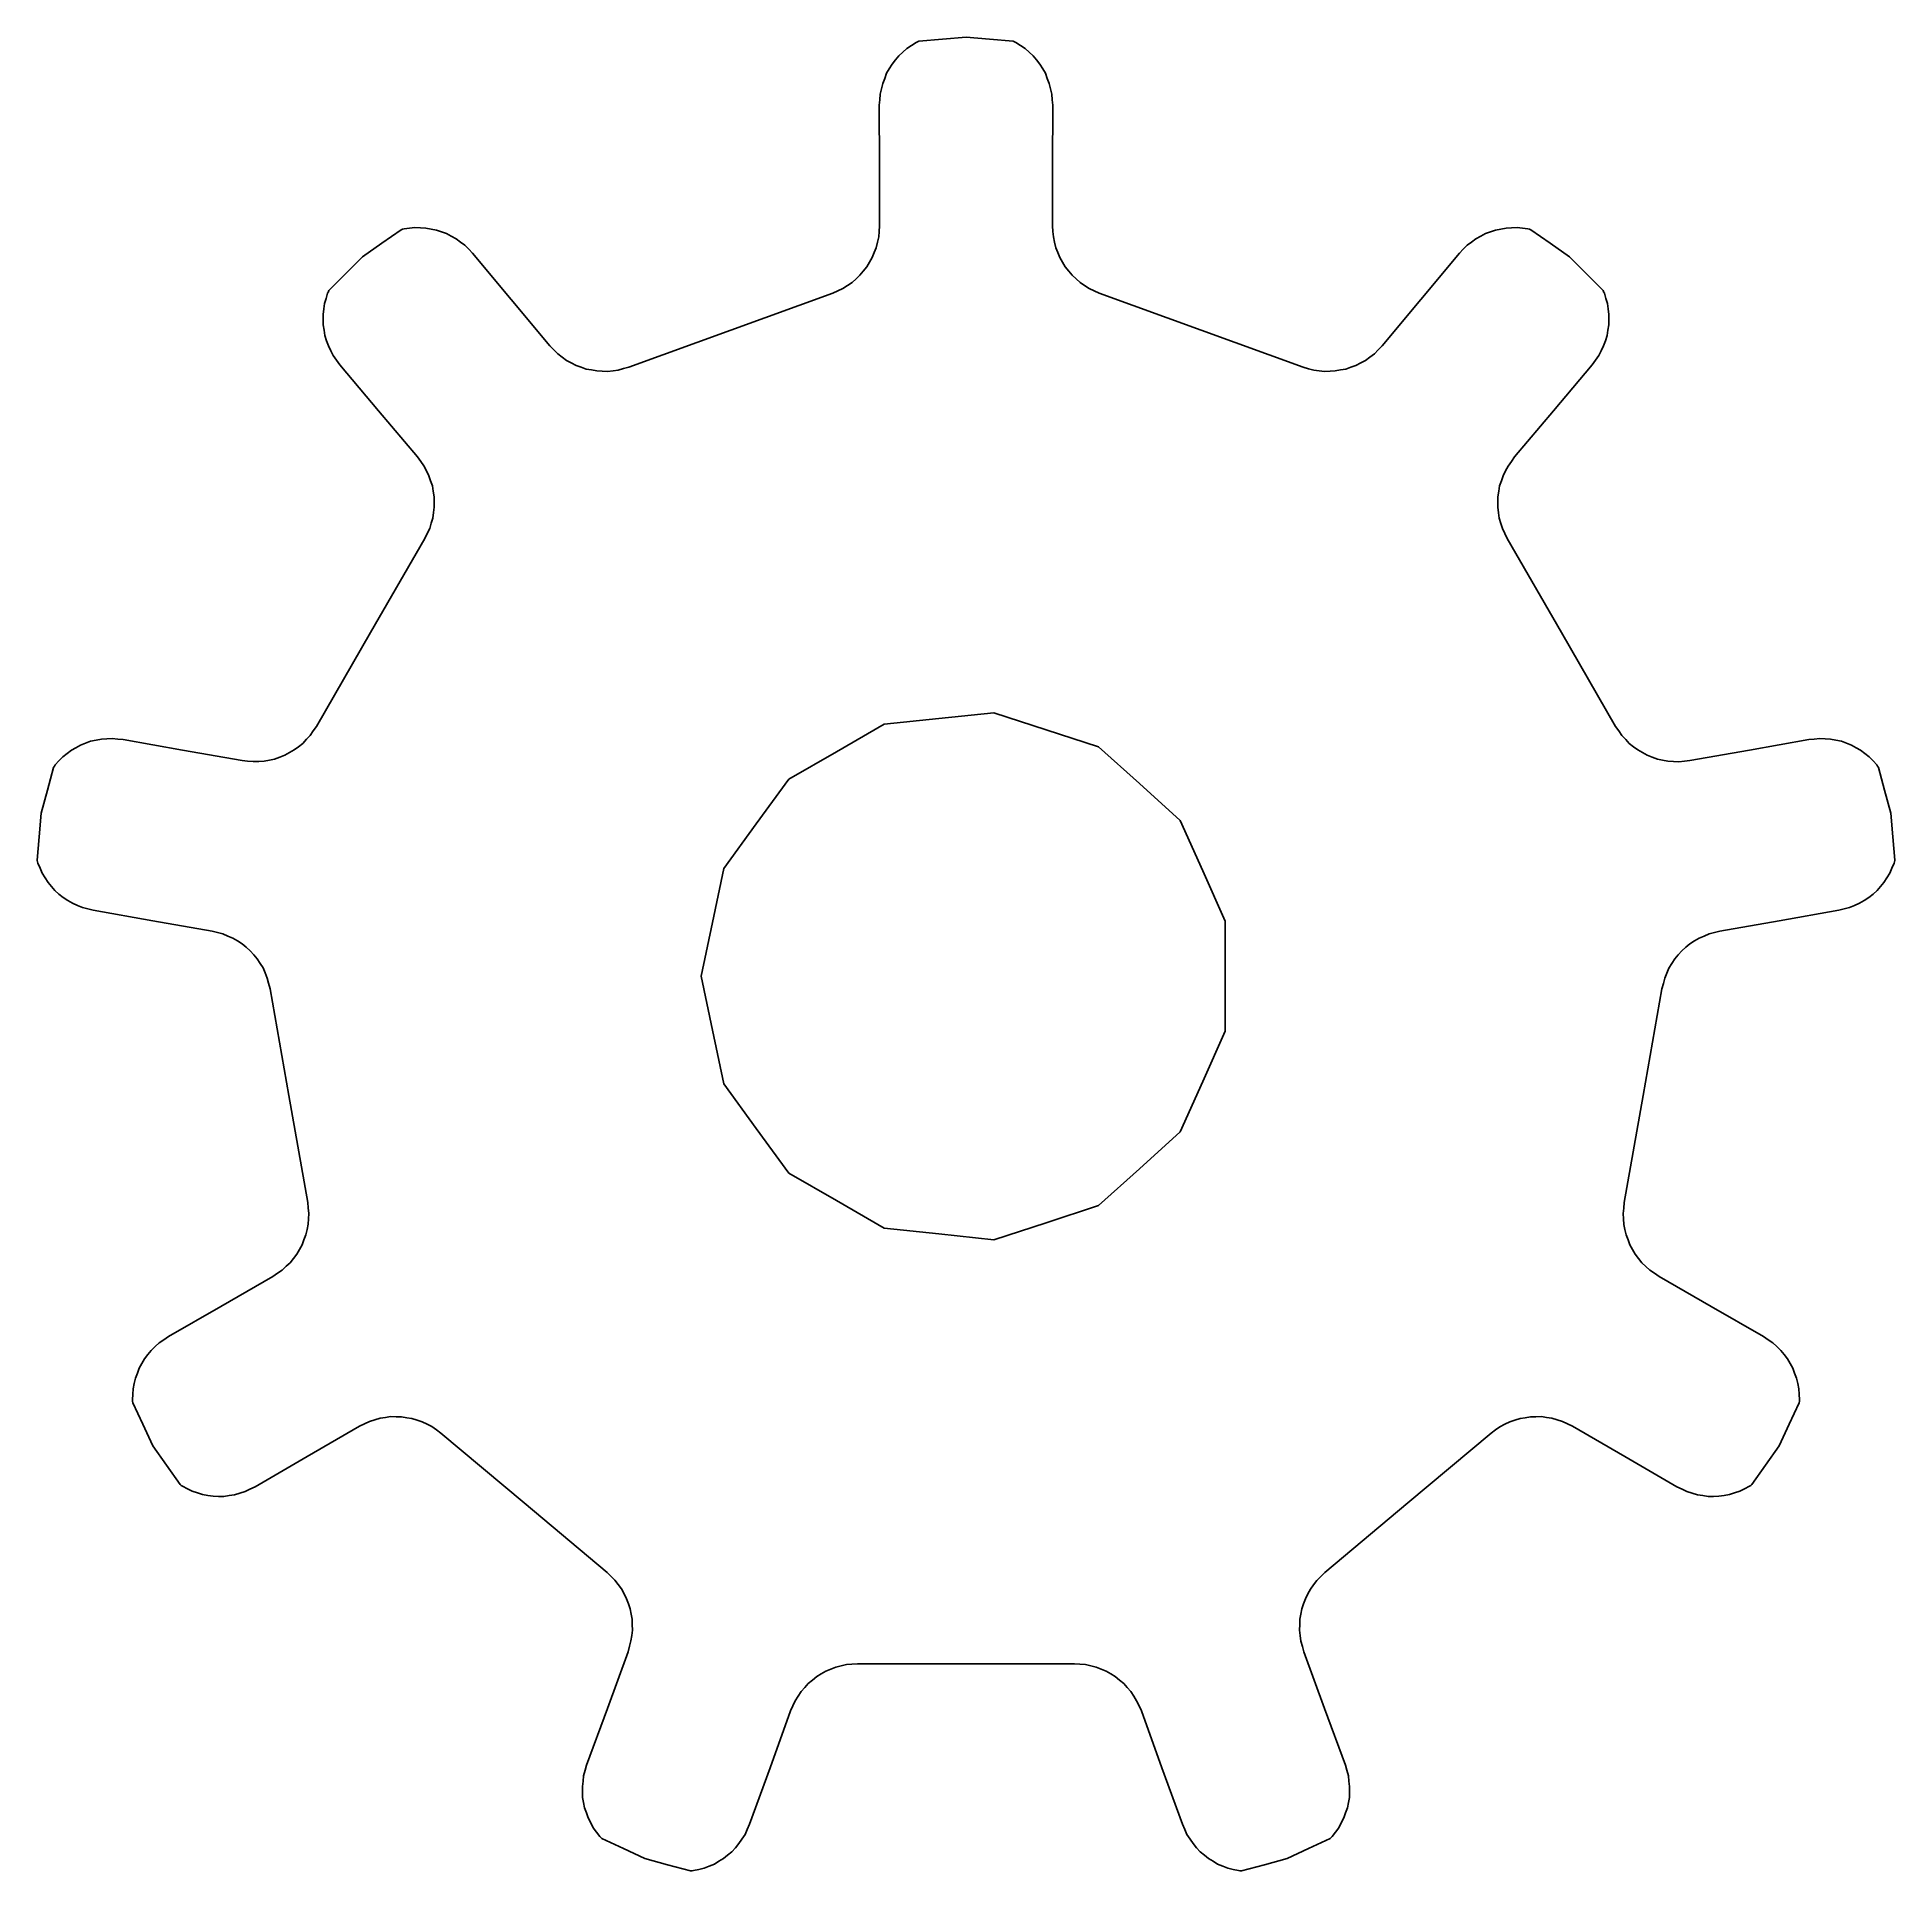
# Model space of a CAD drawing. Extents: x -6.7 to 6.7, y -6.4 to 6.7.
import ezdxf

# ---------------------------------------------------------------- set-up
doc = ezdxf.new("R2010")
doc.units = 0

msp = doc.modelspace()

# ---------------------------------------------------------------- linework, layer by layer
for p, q in [((-0.424, 6.654, 4.5), (-0.391, 6.675, 4.5)), ((-0.391, 6.675, 4.5), (-0.358, 6.697, 4.5)), ((-0.358, 6.697, 4.5), (-0.349, 6.701, 4.5)), ((-0.349, 6.701, 4.5), (-0.348, 6.701, 4.5)), ((-0.348, 6.701, 4.5), (-0.339, 6.706, 4.5)), ((-0.339, 6.706, 4.5), (-0.338, 6.706, 4.5)), ((-0.338, 6.706, 4.5), (-0.169, 6.721, 4.5)), ((-0.169, 6.721, 4.5), (0, 6.735, 4.5)), ((0, 6.735, 4.5), (0.169, 6.721, 4.5)), ((0.169, 6.721, 4.5), (0.338, 6.706, 4.5)), ((0.338, 6.706, 4.5), (0.339, 6.706, 4.5)), ((0.339, 6.706, 4.5), (0.348, 6.701, 4.5)), ((0.348, 6.701, 4.5), (0.349, 6.701, 4.5)), ((0.349, 6.701, 4.5), (0.358, 6.697, 4.5)), ((0.358, 6.697, 4.5), (0.391, 6.675, 4.5)), ((0.391, 6.675, 4.5), (0.424, 6.654, 4.5)), ((-0.55, 6.509, 4.5), (-0.53, 6.542, 4.5)), ((-0.53, 6.542, 4.5), (-0.506, 6.572, 4.5)), ((-0.506, 6.572, 4.5), (-0.481, 6.601, 4.5)), ((-0.481, 6.601, 4.5), (-0.453, 6.628, 4.5)), ((-0.453, 6.628, 4.5), (-0.424, 6.654, 4.5)), ((0.424, 6.654, 4.5), (0.453, 6.628, 4.5)), ((0.453, 6.628, 4.5), (0.481, 6.601, 4.5)), ((0.481, 6.601, 4.5), (0.506, 6.572, 4.5)), ((0.506, 6.572, 4.5), (0.53, 6.542, 4.5)), ((0.53, 6.542, 4.5), (0.55, 6.509, 4.5)), ((-0.607, 6.365, 4.5), (-0.597, 6.403, 4.5)), ((-0.597, 6.403, 4.5), (-0.583, 6.439, 4.5)), ((-0.583, 6.439, 4.5), (-0.57, 6.476, 4.5)), ((-0.57, 6.476, 4.5), (-0.55, 6.509, 4.5)), ((0.55, 6.509, 4.5), (0.57, 6.476, 4.5)), ((0.57, 6.476, 4.5), (0.583, 6.439, 4.5)), ((0.583, 6.439, 4.5), (0.597, 6.403, 4.5)), ((0.597, 6.403, 4.5), (0.607, 6.365, 4.5)), ((-0.622, 6.248, 4.5), (-0.619, 6.287, 4.5)), ((-0.619, 6.287, 4.5), (-0.616, 6.327, 4.5)), ((-0.616, 6.327, 4.5), (-0.607, 6.365, 4.5)), ((0.607, 6.365, 4.5), (0.616, 6.327, 4.5)), ((0.616, 6.327, 4.5), (0.619, 6.287, 4.5)), ((0.619, 6.287, 4.5), (0.622, 6.248, 4.5)), ((-0.621, 5.815, 4.5), (-0.622, 6.248, 4.5)), ((0.622, 6.248, 4.5), (0.621, 5.815, 4.5)), ((-0.621, 5.382, 4.5), (-0.621, 5.815, 4.5)), ((0.621, 5.815, 4.5), (0.621, 5.382, 4.5)), ((-4.19, 5.257, 4.5), (-4.051, 5.354, 4.5)), ((-4.051, 5.354, 4.5), (-4.041, 5.357, 4.5)), ((-4.051, 5.354, 4.5), (-4.051, 5.354, 4.5)), ((-4.041, 5.357, 4.5), (-4.04, 5.357, 4.5)), ((-4.04, 5.357, 4.5), (-4.03, 5.36, 4.5)), ((-4.03, 5.36, 4.5), (-3.991, 5.365, 4.5)), ((-3.991, 5.365, 4.5), (-3.953, 5.37, 4.5)), ((-3.953, 5.37, 4.5), (-3.913, 5.368, 4.5)), ((-3.913, 5.368, 4.5), (-3.874, 5.366, 4.5)), ((-3.874, 5.366, 4.5), (-3.837, 5.359, 4.5)), ((-3.837, 5.359, 4.5), (-3.799, 5.352, 4.5)), ((-3.799, 5.352, 4.5), (-3.763, 5.34, 4.5)), ((-3.763, 5.34, 4.5), (-3.726, 5.327, 4.5)), ((-0.626, 5.303, 4.5), (-0.623, 5.342, 4.5)), ((-0.623, 5.342, 4.5), (-0.621, 5.382, 4.5)), ((0.621, 5.382, 4.5), (0.624, 5.342, 4.5)), ((0.624, 5.342, 4.5), (0.627, 5.302, 4.5)), ((3.726, 5.327, 4.5), (3.763, 5.34, 4.5)), ((3.763, 5.34, 4.5), (3.799, 5.352, 4.5)), ((3.799, 5.352, 4.5), (3.837, 5.359, 4.5)), ((3.837, 5.359, 4.5), (3.874, 5.366, 4.5)), ((3.874, 5.366, 4.5), (3.913, 5.368, 4.5)), ((3.913, 5.368, 4.5), (3.953, 5.37, 4.5)), ((3.953, 5.37, 4.5), (3.991, 5.365, 4.5)), ((3.991, 5.365, 4.5), (4.03, 5.36, 4.5)), ((4.03, 5.36, 4.5), (4.04, 5.357, 4.5)), ((4.04, 5.357, 4.5), (4.041, 5.357, 4.5)), ((4.041, 5.357, 4.5), (4.051, 5.354, 4.5)), ((4.051, 5.354, 4.5), (4.19, 5.257, 4.5)), ((4.051, 5.354, 4.5), (4.051, 5.354, 4.5)), ((-4.329, 5.16, 4.5), (-4.19, 5.257, 4.5)), ((-3.726, 5.327, 4.5), (-3.692, 5.308, 4.5)), ((-3.692, 5.308, 4.5), (-3.658, 5.289, 4.5)), ((-3.658, 5.289, 4.5), (-3.627, 5.266, 4.5)), ((-3.627, 5.266, 4.5), (-3.595, 5.243, 4.5)), ((-3.595, 5.243, 4.5), (-3.567, 5.214, 4.5)), ((-3.567, 5.214, 4.5), (-3.54, 5.186, 4.5)), ((-0.659, 5.19, 4.5), (-0.644, 5.225, 4.5)), ((-0.644, 5.225, 4.5), (-0.635, 5.264, 4.5)), ((-0.635, 5.264, 4.5), (-0.626, 5.303, 4.5)), ((0.627, 5.302, 4.5), (0.636, 5.264, 4.5)), ((0.636, 5.264, 4.5), (0.644, 5.225, 4.5)), ((0.644, 5.225, 4.5), (0.659, 5.19, 4.5)), ((3.54, 5.186, 4.5), (3.567, 5.214, 4.5)), ((3.567, 5.214, 4.5), (3.595, 5.243, 4.5)), ((3.595, 5.243, 4.5), (3.627, 5.266, 4.5)), ((3.627, 5.266, 4.5), (3.658, 5.289, 4.5)), ((3.658, 5.289, 4.5), (3.692, 5.308, 4.5)), ((3.692, 5.308, 4.5), (3.726, 5.327, 4.5)), ((4.19, 5.257, 4.5), (4.329, 5.16, 4.5)), ((-4.449, 5.04, 4.5), (-4.329, 5.16, 4.5)), ((-3.54, 5.186, 4.5), (-3.262, 4.854, 4.5)), ((-0.737, 5.058, 4.5), (-0.712, 5.087, 4.5)), ((-0.712, 5.087, 4.5), (-0.692, 5.121, 4.5)), ((-0.692, 5.121, 4.5), (-0.673, 5.154, 4.5)), ((-0.673, 5.154, 4.5), (-0.659, 5.19, 4.5)), ((0.659, 5.19, 4.5), (0.673, 5.154, 4.5)), ((0.673, 5.154, 4.5), (0.692, 5.121, 4.5)), ((0.692, 5.121, 4.5), (0.712, 5.087, 4.5)), ((0.712, 5.087, 4.5), (0.737, 5.058, 4.5)), ((3.262, 4.854, 4.5), (3.54, 5.186, 4.5)), ((4.329, 5.16, 4.5), (4.449, 5.04, 4.5)), ((-4.569, 4.92, 4.5), (-4.449, 5.04, 4.5)), ((-0.919, 4.917, 4.5), (-0.883, 4.933, 4.5)), ((-0.883, 4.933, 4.5), (-0.85, 4.955, 4.5)), ((-0.85, 4.955, 4.5), (-0.817, 4.976, 4.5)), ((-0.817, 4.976, 4.5), (-0.789, 5.002, 4.5)), ((-0.789, 5.002, 4.5), (-0.761, 5.028, 4.5)), ((-0.761, 5.028, 4.5), (-0.737, 5.058, 4.5)), ((0.737, 5.058, 4.5), (0.761, 5.028, 4.5)), ((0.761, 5.028, 4.5), (0.79, 5.002, 4.5)), ((0.79, 5.002, 4.5), (0.818, 4.975, 4.5)), ((0.818, 4.975, 4.5), (0.851, 4.954, 4.5)), ((0.851, 4.954, 4.5), (0.884, 4.933, 4.5)), ((0.884, 4.933, 4.5), (0.92, 4.917, 4.5)), ((4.449, 5.04, 4.5), (4.569, 4.92, 4.5)), ((-4.607, 4.786, 4.5), (-4.602, 4.825, 4.5)), ((-4.602, 4.825, 4.5), (-4.59, 4.862, 4.5)), ((-4.59, 4.862, 4.5), (-4.579, 4.899, 4.5)), ((-4.579, 4.899, 4.5), (-4.574, 4.909, 4.5)), ((-4.574, 4.91, 4.5), (-4.57, 4.919, 4.5)), ((-4.574, 4.909, 4.5), (-4.574, 4.91, 4.5)), ((-4.57, 4.919, 4.5), (-4.569, 4.92, 4.5)), ((-3.262, 4.854, 4.5), (-2.984, 4.522, 4.5)), ((-1.687, 4.634, 4.5), (-0.955, 4.9, 4.5)), ((-0.955, 4.9, 4.5), (-0.919, 4.917, 4.5)), ((0.92, 4.917, 4.5), (0.955, 4.9, 4.5)), ((0.955, 4.9, 4.5), (1.687, 4.634, 4.5)), ((2.984, 4.522, 4.5), (3.262, 4.854, 4.5)), ((4.569, 4.92, 4.5), (4.57, 4.919, 4.5)), ((4.57, 4.919, 4.5), (4.574, 4.91, 4.5)), ((4.574, 4.91, 4.5), (4.574, 4.909, 4.5)), ((4.574, 4.909, 4.5), (4.579, 4.899, 4.5)), ((4.579, 4.899, 4.5), (4.59, 4.862, 4.5)), ((4.59, 4.862, 4.5), (4.602, 4.825, 4.5)), ((4.602, 4.825, 4.5), (4.607, 4.786, 4.5)), ((-4.612, 4.747, 4.5), (-4.607, 4.786, 4.5)), ((-4.612, 4.709, 4.5), (-4.612, 4.747, 4.5)), ((-4.611, 4.671, 4.5), (-4.612, 4.709, 4.5)), ((-4.605, 4.633, 4.5), (-4.611, 4.671, 4.5)), ((4.611, 4.671, 4.5), (4.605, 4.633, 4.5)), ((4.607, 4.786, 4.5), (4.612, 4.747, 4.5)), ((4.612, 4.709, 4.5), (4.611, 4.671, 4.5)), ((4.612, 4.747, 4.5), (4.612, 4.709, 4.5)), ((-4.599, 4.595, 4.5), (-4.605, 4.633, 4.5)), ((-4.586, 4.558, 4.5), (-4.599, 4.595, 4.5)), ((-4.573, 4.521, 4.5), (-4.586, 4.558, 4.5)), ((-2.418, 4.368, 4.5), (-1.687, 4.634, 4.5)), ((1.687, 4.634, 4.5), (2.418, 4.368, 4.5)), ((4.586, 4.558, 4.5), (4.573, 4.521, 4.5)), ((4.599, 4.595, 4.5), (4.586, 4.558, 4.5)), ((4.605, 4.633, 4.5), (4.599, 4.595, 4.5)), ((-4.556, 4.486, 4.5), (-4.573, 4.521, 4.5)), ((-4.539, 4.451, 4.5), (-4.556, 4.486, 4.5)), ((-4.515, 4.419, 4.5), (-4.539, 4.451, 4.5)), ((-4.492, 4.386, 4.5), (-4.515, 4.419, 4.5)), ((-2.984, 4.522, 4.5), (-2.956, 4.493, 4.5)), ((-2.956, 4.493, 4.5), (-2.928, 4.465, 4.5)), ((-2.928, 4.465, 4.5), (-2.896, 4.441, 4.5)), ((-2.896, 4.441, 4.5), (-2.865, 4.417, 4.5)), ((-2.865, 4.417, 4.5), (-2.831, 4.399, 4.5)), ((-2.831, 4.399, 4.5), (-2.797, 4.38, 4.5)), ((2.797, 4.38, 4.5), (2.831, 4.399, 4.5)), ((2.831, 4.399, 4.5), (2.865, 4.417, 4.5)), ((2.865, 4.417, 4.5), (2.897, 4.441, 4.5)), ((2.897, 4.441, 4.5), (2.929, 4.465, 4.5)), ((2.929, 4.465, 4.5), (2.956, 4.493, 4.5)), ((2.956, 4.493, 4.5), (2.984, 4.522, 4.5)), ((4.515, 4.419, 4.5), (4.492, 4.386, 4.5)), ((4.539, 4.451, 4.5), (4.515, 4.419, 4.5)), ((4.556, 4.486, 4.5), (4.539, 4.451, 4.5)), ((4.573, 4.521, 4.5), (4.556, 4.486, 4.5)), ((-4.213, 4.055, 4.5), (-4.492, 4.386, 4.5)), ((-2.797, 4.38, 4.5), (-2.761, 4.368, 4.5)), ((-2.761, 4.368, 4.5), (-2.725, 4.355, 4.5)), ((-2.725, 4.355, 4.5), (-2.687, 4.348, 4.5)), ((-2.687, 4.348, 4.5), (-2.649, 4.341, 4.5)), ((-2.649, 4.341, 4.5), (-2.61, 4.339, 4.5)), ((-2.61, 4.339, 4.5), (-2.571, 4.338, 4.5)), ((-2.571, 4.338, 4.5), (-2.532, 4.342, 4.5)), ((-2.532, 4.342, 4.5), (-2.494, 4.347, 4.5)), ((-2.494, 4.347, 4.5), (-2.456, 4.358, 4.5)), ((-2.456, 4.358, 4.5), (-2.418, 4.368, 4.5)), ((2.418, 4.368, 4.5), (2.456, 4.357, 4.5)), ((2.456, 4.357, 4.5), (2.495, 4.347, 4.5)), ((2.495, 4.347, 4.5), (2.534, 4.342, 4.5)), ((2.534, 4.342, 4.5), (2.572, 4.337, 4.5)), ((2.572, 4.337, 4.5), (2.611, 4.339, 4.5)), ((2.611, 4.339, 4.5), (2.649, 4.341, 4.5)), ((2.649, 4.341, 4.5), (2.687, 4.348, 4.5)), ((2.687, 4.348, 4.5), (2.725, 4.355, 4.5)), ((2.725, 4.355, 4.5), (2.761, 4.368, 4.5)), ((2.761, 4.368, 4.5), (2.797, 4.38, 4.5)), ((4.492, 4.386, 4.5), (4.213, 4.055, 4.5)), ((-3.935, 3.724, 4.5), (-4.213, 4.055, 4.5)), ((4.213, 4.055, 4.5), (3.935, 3.724, 4.5)), ((-3.911, 3.692, 4.5), (-3.935, 3.724, 4.5)), ((-3.888, 3.66, 4.5), (-3.911, 3.692, 4.5)), ((-3.87, 3.624, 4.5), (-3.888, 3.66, 4.5)), ((-3.852, 3.589, 4.5), (-3.87, 3.624, 4.5)), ((3.871, 3.624, 4.5), (3.852, 3.589, 4.5)), ((3.889, 3.658, 4.5), (3.871, 3.624, 4.5)), ((3.912, 3.691, 4.5), (3.889, 3.658, 4.5)), ((3.935, 3.724, 4.5), (3.912, 3.691, 4.5)), ((-3.84, 3.552, 4.5), (-3.852, 3.589, 4.5)), ((-3.828, 3.516, 4.5), (-3.84, 3.552, 4.5)), ((-3.822, 3.478, 4.5), (-3.828, 3.516, 4.5)), ((-3.816, 3.439, 4.5), (-3.822, 3.478, 4.5)), ((3.822, 3.478, 4.5), (3.816, 3.439, 4.5)), ((3.828, 3.516, 4.5), (3.822, 3.478, 4.5)), ((3.84, 3.552, 4.5), (3.828, 3.516, 4.5)), ((3.852, 3.589, 4.5), (3.84, 3.552, 4.5)), ((-3.82, 3.325, 4.5), (-3.815, 3.363, 4.5)), ((-3.815, 3.401, 4.5), (-3.816, 3.439, 4.5)), ((-3.815, 3.363, 4.5), (-3.815, 3.401, 4.5)), ((3.816, 3.439, 4.5), (3.815, 3.401, 4.5)), ((3.815, 3.401, 4.5), (3.815, 3.363, 4.5)), ((3.815, 3.363, 4.5), (3.82, 3.324, 4.5)), ((-3.865, 3.176, 4.5), (-3.847, 3.212, 4.5)), ((-3.847, 3.212, 4.5), (-3.836, 3.249, 4.5)), ((-3.836, 3.249, 4.5), (-3.825, 3.286, 4.5)), ((-3.825, 3.286, 4.5), (-3.82, 3.325, 4.5)), ((3.82, 3.324, 4.5), (3.825, 3.285, 4.5)), ((3.825, 3.285, 4.5), (3.837, 3.248, 4.5)), ((3.837, 3.248, 4.5), (3.848, 3.211, 4.5)), ((3.848, 3.211, 4.5), (3.865, 3.175, 4.5)), ((-4.271, 2.466, 4.5), (-3.882, 3.14, 4.5)), ((-3.882, 3.14, 4.5), (-3.865, 3.176, 4.5)), ((3.865, 3.175, 4.5), (3.882, 3.14, 4.5)), ((3.882, 3.14, 4.5), (4.271, 2.466, 4.5)), ((-4.66, 1.792, 4.5), (-4.271, 2.466, 4.5)), ((4.271, 2.466, 4.5), (4.66, 1.792, 4.5)), ((-0.194, 1.848, 4.5), (0.199, 1.89, 4.5)), ((0.574, 1.768, 4.5), (0.199, 1.89, 4.5)), ((-4.705, 1.727, 4.5), (-4.682, 1.759, 4.5)), ((-4.682, 1.759, 4.5), (-4.66, 1.792, 4.5)), ((-0.587, 1.807, 4.5), (-0.929, 1.609, 4.5)), ((-0.194, 1.848, 4.5), (-0.587, 1.807, 4.5)), ((0.95, 1.645, 4.5), (0.574, 1.768, 4.5)), ((4.66, 1.792, 4.5), (4.683, 1.759, 4.5)), ((4.683, 1.759, 4.5), (4.705, 1.726, 4.5)), ((-6.448, 1.597, 4.5), (-6.417, 1.62, 4.5)), ((-6.417, 1.62, 4.5), (-6.384, 1.639, 4.5)), ((-6.384, 1.639, 4.5), (-6.351, 1.658, 4.5)), ((-6.351, 1.658, 4.5), (-6.315, 1.672, 4.5)), ((-6.315, 1.672, 4.5), (-6.279, 1.685, 4.5)), ((-6.279, 1.685, 4.5), (-6.24, 1.693, 4.5)), ((-6.24, 1.693, 4.5), (-6.202, 1.7, 4.5)), ((-6.202, 1.7, 4.5), (-6.163, 1.703, 4.5)), ((-6.163, 1.703, 4.5), (-6.124, 1.705, 4.5)), ((-6.124, 1.705, 4.5), (-6.084, 1.701, 4.5)), ((-6.084, 1.701, 4.5), (-6.045, 1.697, 4.5)), ((-6.045, 1.697, 4.5), (-5.619, 1.621, 4.5)), ((-5.619, 1.621, 4.5), (-5.192, 1.546, 4.5)), ((-4.886, 1.585, 4.5), (-4.853, 1.604, 4.5)), ((-4.853, 1.604, 4.5), (-4.82, 1.623, 4.5)), ((-4.82, 1.623, 4.5), (-4.789, 1.646, 4.5)), ((-4.789, 1.646, 4.5), (-4.758, 1.67, 4.5)), ((-4.758, 1.67, 4.5), (-4.731, 1.699, 4.5)), ((-4.731, 1.699, 4.5), (-4.705, 1.727, 4.5)), ((-0.929, 1.609, 4.5), (-1.271, 1.412, 4.5)), ((1.244, 1.381, 4.5), (0.95, 1.645, 4.5)), ((4.705, 1.726, 4.5), (4.732, 1.697, 4.5)), ((4.732, 1.697, 4.5), (4.758, 1.669, 4.5)), ((4.758, 1.669, 4.5), (4.789, 1.646, 4.5)), ((4.789, 1.646, 4.5), (4.82, 1.623, 4.5)), ((4.82, 1.623, 4.5), (4.853, 1.604, 4.5)), ((4.853, 1.604, 4.5), (4.886, 1.585, 4.5)), ((5.192, 1.546, 4.5), (5.619, 1.621, 4.5)), ((5.619, 1.621, 4.5), (6.045, 1.697, 4.5)), ((6.045, 1.697, 4.5), (6.084, 1.701, 4.5)), ((6.084, 1.701, 4.5), (6.124, 1.705, 4.5)), ((6.124, 1.705, 4.5), (6.163, 1.703, 4.5)), ((6.163, 1.703, 4.5), (6.202, 1.7, 4.5)), ((6.202, 1.7, 4.5), (6.24, 1.693, 4.5)), ((6.24, 1.693, 4.5), (6.279, 1.685, 4.5)), ((6.279, 1.685, 4.5), (6.315, 1.672, 4.5)), ((6.315, 1.672, 4.5), (6.351, 1.658, 4.5)), ((6.351, 1.658, 4.5), (6.384, 1.639, 4.5)), ((6.384, 1.639, 4.5), (6.417, 1.62, 4.5)), ((6.417, 1.62, 4.5), (6.448, 1.597, 4.5)), ((-6.589, 1.334, 4.5), (-6.545, 1.498, 4.5)), ((-6.545, 1.498, 4.5), (-6.539, 1.507, 4.5)), ((-6.545, 1.498, 4.5), (-6.545, 1.498, 4.5)), ((-6.539, 1.507, 4.5), (-6.533, 1.516, 4.5)), ((-6.539, 1.507, 4.5), (-6.539, 1.507, 4.5)), ((-6.533, 1.516, 4.5), (-6.506, 1.544, 4.5)), ((-6.506, 1.544, 4.5), (-6.479, 1.573, 4.5)), ((-6.479, 1.573, 4.5), (-6.448, 1.597, 4.5)), ((-5.192, 1.546, 4.5), (-5.153, 1.542, 4.5)), ((-5.153, 1.542, 4.5), (-5.113, 1.539, 4.5)), ((-5.113, 1.539, 4.5), (-5.073, 1.54, 4.5)), ((-5.073, 1.54, 4.5), (-5.034, 1.542, 4.5)), ((-5.034, 1.542, 4.5), (-4.996, 1.55, 4.5)), ((-4.996, 1.55, 4.5), (-4.959, 1.557, 4.5)), ((-4.959, 1.557, 4.5), (-4.923, 1.571, 4.5)), ((-4.923, 1.571, 4.5), (-4.886, 1.585, 4.5)), ((4.886, 1.585, 4.5), (4.923, 1.571, 4.5)), ((4.923, 1.571, 4.5), (4.959, 1.557, 4.5)), ((4.959, 1.557, 4.5), (4.996, 1.55, 4.5)), ((4.996, 1.55, 4.5), (5.034, 1.542, 4.5)), ((5.034, 1.542, 4.5), (5.074, 1.54, 4.5)), ((5.074, 1.54, 4.5), (5.113, 1.537, 4.5)), ((5.113, 1.537, 4.5), (5.153, 1.542, 4.5)), ((5.153, 1.542, 4.5), (5.192, 1.546, 4.5)), ((6.448, 1.597, 4.5), (6.479, 1.573, 4.5)), ((6.479, 1.573, 4.5), (6.506, 1.544, 4.5)), ((6.506, 1.544, 4.5), (6.533, 1.516, 4.5)), ((6.533, 1.516, 4.5), (6.539, 1.507, 4.5)), ((6.539, 1.507, 4.5), (6.539, 1.507, 4.5)), ((6.539, 1.507, 4.5), (6.545, 1.498, 4.5)), ((6.545, 1.498, 4.5), (6.589, 1.334, 4.5)), ((6.545, 1.498, 4.5), (6.545, 1.498, 4.5)), ((-6.633, 1.17, 4.5), (-6.589, 1.334, 4.5)), ((-1.271, 1.412, 4.5), (-1.504, 1.092, 4.5)), ((1.537, 1.117, 4.5), (1.244, 1.381, 4.5)), ((6.589, 1.334, 4.5), (6.633, 1.17, 4.5)), ((-6.648, 1, 4.5), (-6.633, 1.17, 4.5)), ((-1.504, 1.092, 4.5), (-1.736, 0.773, 4.5)), ((1.698, 0.756, 4.5), (1.537, 1.117, 4.5)), ((6.633, 1.17, 4.5), (6.648, 1, 4.5)), ((-6.663, 0.831, 4.5), (-6.648, 1, 4.5)), ((6.648, 1, 4.5), (6.663, 0.831, 4.5)), ((-6.662, 0.83, 4.5), (-6.663, 0.831, 4.5)), ((-6.663, 0.831, 4.5), (-6.663, 0.831, 4.5)), ((-6.66, 0.82, 4.5), (-6.662, 0.83, 4.5)), ((-6.657, 0.81, 4.5), (-6.66, 0.82, 4.5)), ((-6.642, 0.774, 4.5), (-6.657, 0.81, 4.5)), ((6.657, 0.81, 4.5), (6.642, 0.774, 4.5)), ((6.66, 0.82, 4.5), (6.657, 0.81, 4.5)), ((6.662, 0.83, 4.5), (6.66, 0.82, 4.5)), ((6.663, 0.831, 4.5), (6.662, 0.83, 4.5)), ((6.663, 0.831, 4.5), (6.663, 0.831, 4.5)), ((-6.627, 0.738, 4.5), (-6.642, 0.774, 4.5)), ((-6.606, 0.705, 4.5), (-6.627, 0.738, 4.5)), ((-6.584, 0.672, 4.5), (-6.606, 0.705, 4.5)), ((-6.56, 0.643, 4.5), (-6.584, 0.672, 4.5)), ((-1.736, 0.773, 4.5), (-1.818, 0.386, 4.5)), ((1.858, 0.395, 4.5), (1.698, 0.756, 4.5)), ((6.584, 0.672, 4.5), (6.56, 0.643, 4.5)), ((6.606, 0.705, 4.5), (6.584, 0.672, 4.5)), ((6.627, 0.738, 4.5), (6.606, 0.705, 4.5)), ((6.642, 0.774, 4.5), (6.627, 0.738, 4.5)), ((-6.535, 0.614, 4.5), (-6.56, 0.643, 4.5)), ((-6.506, 0.589, 4.5), (-6.535, 0.614, 4.5)), ((-6.476, 0.564, 4.5), (-6.506, 0.589, 4.5)), ((-6.443, 0.544, 4.5), (-6.476, 0.564, 4.5)), ((-6.41, 0.524, 4.5), (-6.443, 0.544, 4.5)), ((6.443, 0.544, 4.5), (6.41, 0.524, 4.5)), ((6.476, 0.564, 4.5), (6.443, 0.544, 4.5)), ((6.506, 0.589, 4.5), (6.476, 0.564, 4.5)), ((6.535, 0.614, 4.5), (6.506, 0.589, 4.5)), ((6.56, 0.643, 4.5), (6.535, 0.614, 4.5)), ((-6.374, 0.508, 4.5), (-6.41, 0.524, 4.5)), ((-6.338, 0.492, 4.5), (-6.374, 0.508, 4.5)), ((-6.299, 0.482, 4.5), (-6.338, 0.492, 4.5)), ((-6.261, 0.473, 4.5), (-6.299, 0.482, 4.5)), ((-5.834, 0.398, 4.5), (-6.261, 0.473, 4.5)), ((6.261, 0.473, 4.5), (5.834, 0.398, 4.5)), ((6.299, 0.482, 4.5), (6.261, 0.473, 4.5)), ((6.338, 0.492, 4.5), (6.299, 0.482, 4.5)), ((6.374, 0.508, 4.5), (6.338, 0.492, 4.5)), ((6.41, 0.524, 4.5), (6.374, 0.508, 4.5)), ((-5.408, 0.323, 4.5), (-5.834, 0.398, 4.5)), ((-5.369, 0.314, 4.5), (-5.408, 0.323, 4.5)), ((-5.331, 0.304, 4.5), (-5.369, 0.314, 4.5)), ((-5.294, 0.288, 4.5), (-5.331, 0.304, 4.5)), ((-5.258, 0.273, 4.5), (-5.294, 0.288, 4.5)), ((-5.225, 0.253, 4.5), (-5.258, 0.273, 4.5)), ((-1.818, 0.386, 4.5), (-1.9, 0, 4.5)), ((1.858, 0, 4.5), (1.858, 0.395, 4.5)), ((5.258, 0.273, 4.5), (5.225, 0.253, 4.5)), ((5.294, 0.288, 4.5), (5.258, 0.273, 4.5)), ((5.331, 0.303, 4.5), (5.294, 0.288, 4.5)), ((5.369, 0.313, 4.5), (5.331, 0.303, 4.5)), ((5.408, 0.323, 4.5), (5.369, 0.313, 4.5)), ((5.834, 0.398, 4.5), (5.408, 0.323, 4.5)), ((-5.192, 0.232, 4.5), (-5.225, 0.253, 4.5)), ((-5.163, 0.207, 4.5), (-5.192, 0.232, 4.5)), ((-5.134, 0.182, 4.5), (-5.163, 0.207, 4.5)), ((-5.109, 0.153, 4.5), (-5.134, 0.182, 4.5)), ((-5.084, 0.124, 4.5), (-5.109, 0.153, 4.5)), ((5.109, 0.153, 4.5), (5.084, 0.124, 4.5)), ((5.134, 0.182, 4.5), (5.109, 0.153, 4.5)), ((5.163, 0.207, 4.5), (5.134, 0.182, 4.5)), ((5.192, 0.232, 4.5), (5.163, 0.207, 4.5)), ((5.225, 0.253, 4.5), (5.192, 0.232, 4.5)), ((-5.063, 0.091, 4.5), (-5.084, 0.124, 4.5)), ((-5.042, 0.059, 4.5), (-5.063, 0.091, 4.5)), ((-5.027, 0.023, 4.5), (-5.042, 0.059, 4.5)), ((-5.012, -0.013, 4.5), (-5.027, 0.023, 4.5)), ((-1.9, 0, 4.5), (-1.818, -0.386, 4.5)), ((1.858, -0.395, 4.5), (1.858, 0, 4.5)), ((5.027, 0.022, 4.5), (5.012, -0.014, 4.5)), ((5.042, 0.058, 4.5), (5.027, 0.022, 4.5)), ((5.063, 0.091, 4.5), (5.042, 0.058, 4.5)), ((5.084, 0.124, 4.5), (5.063, 0.091, 4.5)), ((-5.002, -0.051, 4.5), (-5.012, -0.013, 4.5)), ((-4.992, -0.09, 4.5), (-5.002, -0.051, 4.5)), ((-4.857, -0.856, 4.5), (-4.992, -0.09, 4.5)), ((4.992, -0.09, 4.5), (4.857, -0.856, 4.5)), ((5.002, -0.052, 4.5), (4.992, -0.09, 4.5)), ((5.012, -0.014, 4.5), (5.002, -0.052, 4.5)), ((-1.818, -0.386, 4.5), (-1.736, -0.773, 4.5)), ((1.698, -0.756, 4.5), (1.858, -0.395, 4.5)), ((-1.736, -0.773, 4.5), (-1.504, -1.092, 4.5)), ((1.537, -1.117, 4.5), (1.698, -0.756, 4.5)), ((-4.721, -1.623, 4.5), (-4.857, -0.856, 4.5)), ((4.857, -0.856, 4.5), (4.721, -1.623, 4.5)), ((-1.504, -1.092, 4.5), (-1.271, -1.412, 4.5)), ((1.244, -1.381, 4.5), (1.537, -1.117, 4.5)), ((-1.271, -1.412, 4.5), (-0.929, -1.609, 4.5)), ((0.95, -1.645, 4.5), (1.244, -1.381, 4.5)), ((-4.718, -1.662, 4.5), (-4.721, -1.623, 4.5)), ((-4.714, -1.701, 4.5), (-4.718, -1.662, 4.5)), ((-4.716, -1.74, 4.5), (-4.714, -1.701, 4.5)), ((-0.929, -1.609, 4.5), (-0.587, -1.807, 4.5)), ((0.574, -1.768, 4.5), (0.95, -1.645, 4.5)), ((4.718, -1.663, 4.5), (4.714, -1.702, 4.5)), ((4.714, -1.702, 4.5), (4.716, -1.741, 4.5)), ((4.721, -1.623, 4.5), (4.718, -1.663, 4.5)), ((-4.749, -1.891, 4.5), (-4.735, -1.855, 4.5)), ((-4.735, -1.855, 4.5), (-4.727, -1.817, 4.5)), ((-4.727, -1.817, 4.5), (-4.718, -1.779, 4.5)), ((-4.718, -1.779, 4.5), (-4.716, -1.74, 4.5)), ((-0.587, -1.807, 4.5), (-0.194, -1.848, 4.5)), ((-0.194, -1.848, 4.5), (0.199, -1.89, 4.5)), ((0.199, -1.89, 4.5), (0.574, -1.768, 4.5)), ((4.716, -1.741, 4.5), (4.718, -1.78, 4.5)), ((4.718, -1.78, 4.5), (4.727, -1.818, 4.5)), ((4.727, -1.818, 4.5), (4.735, -1.855, 4.5)), ((4.735, -1.855, 4.5), (4.749, -1.891, 4.5)), ((-4.824, -2.024, 4.5), (-4.8, -1.994, 4.5)), ((-4.8, -1.994, 4.5), (-4.781, -1.961, 4.5)), ((-4.781, -1.961, 4.5), (-4.762, -1.927, 4.5)), ((-4.762, -1.927, 4.5), (-4.749, -1.891, 4.5)), ((4.749, -1.891, 4.5), (4.762, -1.927, 4.5)), ((4.762, -1.927, 4.5), (4.781, -1.961, 4.5)), ((4.781, -1.961, 4.5), (4.8, -1.994, 4.5)), ((4.8, -1.994, 4.5), (4.824, -2.024, 4.5)), ((-4.971, -2.154, 4.5), (-4.938, -2.131, 4.5)), ((-4.938, -2.131, 4.5), (-4.905, -2.108, 4.5)), ((-4.905, -2.108, 4.5), (-4.877, -2.081, 4.5)), ((-4.877, -2.081, 4.5), (-4.847, -2.055, 4.5)), ((-4.847, -2.055, 4.5), (-4.824, -2.024, 4.5)), ((4.824, -2.024, 4.5), (4.847, -2.055, 4.5)), ((4.847, -2.055, 4.5), (4.876, -2.082, 4.5)), ((4.876, -2.082, 4.5), (4.905, -2.109, 4.5)), ((4.905, -2.109, 4.5), (4.938, -2.131, 4.5)), ((4.938, -2.131, 4.5), (4.971, -2.154, 4.5)), ((-5.346, -2.369, 4.5), (-4.971, -2.154, 4.5)), ((4.971, -2.154, 4.5), (5.346, -2.369, 4.5)), ((-5.721, -2.585, 4.5), (-5.346, -2.369, 4.5)), ((5.346, -2.369, 4.5), (5.721, -2.585, 4.5)), ((-5.844, -2.684, 4.5), (-5.816, -2.657, 4.5)), ((-5.816, -2.657, 4.5), (-5.787, -2.63, 4.5)), ((-5.787, -2.63, 4.5), (-5.754, -2.608, 4.5)), ((-5.754, -2.608, 4.5), (-5.721, -2.585, 4.5)), ((5.721, -2.585, 4.5), (5.754, -2.608, 4.5)), ((5.754, -2.608, 4.5), (5.787, -2.63, 4.5)), ((5.787, -2.63, 4.5), (5.816, -2.657, 4.5)), ((5.816, -2.657, 4.5), (5.844, -2.684, 4.5)), ((-5.931, -2.812, 4.5), (-5.912, -2.778, 4.5)), ((-5.912, -2.778, 4.5), (-5.893, -2.745, 4.5)), ((-5.893, -2.745, 4.5), (-5.868, -2.714, 4.5)), ((-5.868, -2.714, 4.5), (-5.844, -2.684, 4.5)), ((5.844, -2.684, 4.5), (5.868, -2.714, 4.5)), ((5.868, -2.714, 4.5), (5.893, -2.745, 4.5)), ((5.893, -2.745, 4.5), (5.912, -2.778, 4.5)), ((5.912, -2.778, 4.5), (5.931, -2.812, 4.5)), ((-5.975, -2.96, 4.5), (-5.966, -2.922, 4.5)), ((-5.966, -2.922, 4.5), (-5.957, -2.884, 4.5)), ((-5.957, -2.884, 4.5), (-5.944, -2.848, 4.5)), ((-5.944, -2.848, 4.5), (-5.931, -2.812, 4.5)), ((5.931, -2.812, 4.5), (5.944, -2.848, 4.5)), ((5.944, -2.848, 4.5), (5.957, -2.884, 4.5)), ((5.957, -2.884, 4.5), (5.966, -2.922, 4.5)), ((5.966, -2.922, 4.5), (5.975, -2.96, 4.5)), ((-5.979, -3.038, 4.5), (-5.977, -2.999, 4.5)), ((-5.978, -3.048, 4.5), (-5.979, -3.038, 4.5)), ((-5.977, -3.059, 4.5), (-5.978, -3.048, 4.5)), ((-5.977, -2.999, 4.5), (-5.975, -2.96, 4.5)), ((-5.977, -3.059, 4.5), (-5.977, -3.059, 4.5)), ((-5.976, -3.06, 4.5), (-5.977, -3.059, 4.5)), ((-5.905, -3.214, 4.5), (-5.976, -3.06, 4.5)), ((5.976, -3.06, 4.5), (5.905, -3.214, 4.5)), ((5.975, -2.96, 4.5), (5.977, -2.999, 4.5)), ((5.977, -3.059, 4.5), (5.976, -3.06, 4.5)), ((5.977, -2.999, 4.5), (5.979, -3.038, 4.5)), ((5.978, -3.048, 4.5), (5.977, -3.059, 4.5)), ((5.977, -3.059, 4.5), (5.977, -3.059, 4.5)), ((5.979, -3.038, 4.5), (5.978, -3.048, 4.5)), ((-4.279, -3.194, 4.5), (-4.315, -3.211, 4.5)), ((-4.241, -3.182, 4.5), (-4.279, -3.194, 4.5)), ((-4.203, -3.171, 4.5), (-4.241, -3.182, 4.5)), ((-4.165, -3.165, 4.5), (-4.203, -3.171, 4.5)), ((-4.127, -3.159, 4.5), (-4.165, -3.165, 4.5)), ((-4.088, -3.16, 4.5), (-4.127, -3.159, 4.5)), ((-4.05, -3.16, 4.5), (-4.088, -3.16, 4.5)), ((-4.012, -3.167, 4.5), (-4.05, -3.16, 4.5)), ((-3.974, -3.173, 4.5), (-4.012, -3.167, 4.5)), ((-3.937, -3.184, 4.5), (-3.974, -3.173, 4.5)), ((-3.901, -3.196, 4.5), (-3.937, -3.184, 4.5)), ((-3.866, -3.213, 4.5), (-3.901, -3.196, 4.5)), ((3.9, -3.197, 4.5), (3.865, -3.214, 4.5)), ((3.937, -3.185, 4.5), (3.9, -3.197, 4.5)), ((3.974, -3.173, 4.5), (3.937, -3.185, 4.5)), ((4.012, -3.167, 4.5), (3.974, -3.173, 4.5)), ((4.05, -3.16, 4.5), (4.012, -3.167, 4.5)), ((4.088, -3.16, 4.5), (4.05, -3.16, 4.5)), ((4.127, -3.159, 4.5), (4.088, -3.16, 4.5)), ((4.165, -3.165, 4.5), (4.127, -3.159, 4.5)), ((4.203, -3.171, 4.5), (4.165, -3.165, 4.5)), ((4.241, -3.183, 4.5), (4.203, -3.171, 4.5)), ((4.278, -3.194, 4.5), (4.241, -3.183, 4.5)), ((4.314, -3.211, 4.5), (4.278, -3.194, 4.5)), ((-5.833, -3.368, 4.5), (-5.905, -3.214, 4.5)), ((-4.351, -3.228, 4.5), (-4.725, -3.445, 4.5)), ((-4.315, -3.211, 4.5), (-4.351, -3.228, 4.5)), ((-3.831, -3.231, 4.5), (-3.866, -3.213, 4.5)), ((-3.799, -3.254, 4.5), (-3.831, -3.231, 4.5)), ((-3.766, -3.278, 4.5), (-3.799, -3.254, 4.5)), ((-3.17, -3.778, 4.5), (-3.766, -3.278, 4.5)), ((3.766, -3.278, 4.5), (3.17, -3.778, 4.5)), ((3.798, -3.255, 4.5), (3.766, -3.278, 4.5)), ((3.83, -3.232, 4.5), (3.798, -3.255, 4.5)), ((3.865, -3.214, 4.5), (3.83, -3.232, 4.5)), ((4.351, -3.228, 4.5), (4.314, -3.211, 4.5)), ((4.725, -3.445, 4.5), (4.351, -3.228, 4.5)), ((5.905, -3.214, 4.5), (5.833, -3.368, 4.5)), ((-5.736, -3.507, 4.5), (-5.833, -3.368, 4.5)), ((-4.725, -3.445, 4.5), (-5.1, -3.662, 4.5)), ((5.1, -3.662, 4.5), (4.725, -3.445, 4.5)), ((5.833, -3.368, 4.5), (5.736, -3.507, 4.5)), ((-5.638, -3.646, 4.5), (-5.736, -3.507, 4.5)), ((5.736, -3.507, 4.5), (5.638, -3.646, 4.5)), ((-5.637, -3.646, 4.5), (-5.638, -3.646, 4.5)), ((-5.638, -3.646, 4.5), (-5.638, -3.646, 4.5)), ((-5.629, -3.653, 4.5), (-5.637, -3.646, 4.5)), ((-5.62, -3.659, 4.5), (-5.629, -3.653, 4.5)), ((-5.585, -3.676, 4.5), (-5.62, -3.659, 4.5)), ((-5.551, -3.694, 4.5), (-5.585, -3.676, 4.5)), ((-5.513, -3.706, 4.5), (-5.551, -3.694, 4.5)), ((-5.476, -3.717, 4.5), (-5.513, -3.706, 4.5)), ((-5.438, -3.724, 4.5), (-5.476, -3.717, 4.5)), ((-5.401, -3.73, 4.5), (-5.438, -3.724, 4.5)), ((-5.362, -3.731, 4.5), (-5.401, -3.73, 4.5)), ((-5.323, -3.731, 4.5), (-5.362, -3.731, 4.5)), ((-5.285, -3.725, 4.5), (-5.323, -3.731, 4.5)), ((-5.246, -3.719, 4.5), (-5.285, -3.725, 4.5)), ((-5.209, -3.708, 4.5), (-5.246, -3.719, 4.5)), ((-5.171, -3.697, 4.5), (-5.209, -3.708, 4.5)), ((-5.136, -3.68, 4.5), (-5.171, -3.697, 4.5)), ((-5.1, -3.662, 4.5), (-5.136, -3.68, 4.5)), ((5.136, -3.68, 4.5), (5.1, -3.662, 4.5)), ((5.171, -3.697, 4.5), (5.136, -3.68, 4.5)), ((5.209, -3.708, 4.5), (5.171, -3.697, 4.5)), ((5.246, -3.719, 4.5), (5.209, -3.708, 4.5)), ((5.285, -3.725, 4.5), (5.246, -3.719, 4.5)), ((5.323, -3.731, 4.5), (5.285, -3.725, 4.5)), ((5.362, -3.731, 4.5), (5.323, -3.731, 4.5)), ((5.401, -3.73, 4.5), (5.362, -3.731, 4.5)), ((5.438, -3.724, 4.5), (5.401, -3.73, 4.5)), ((5.476, -3.717, 4.5), (5.438, -3.724, 4.5)), ((5.476, -3.717, 4.5), (5.513, -3.706, 4.5)), ((5.551, -3.694, 4.5), (5.513, -3.706, 4.5)), ((5.585, -3.676, 4.5), (5.551, -3.694, 4.5)), ((5.62, -3.659, 4.5), (5.585, -3.676, 4.5)), ((5.629, -3.653, 4.5), (5.62, -3.659, 4.5)), ((5.637, -3.646, 4.5), (5.629, -3.653, 4.5)), ((5.638, -3.646, 4.5), (5.637, -3.646, 4.5)), ((5.638, -3.646, 4.5), (5.638, -3.646, 4.5)), ((-2.574, -4.278, 4.5), (-3.17, -3.778, 4.5)), ((3.17, -3.778, 4.5), (2.574, -4.278, 4.5)), ((-2.546, -4.306, 4.5), (-2.574, -4.278, 4.5)), ((-2.518, -4.333, 4.5), (-2.546, -4.306, 4.5)), ((-2.494, -4.364, 4.5), (-2.518, -4.333, 4.5)), ((-2.471, -4.395, 4.5), (-2.494, -4.364, 4.5)), ((-2.453, -4.43, 4.5), (-2.471, -4.395, 4.5)), ((2.47, -4.396, 4.5), (2.452, -4.431, 4.5)), ((2.493, -4.365, 4.5), (2.47, -4.396, 4.5)), ((2.517, -4.334, 4.5), (2.493, -4.365, 4.5)), ((2.545, -4.306, 4.5), (2.517, -4.334, 4.5)), ((2.574, -4.278, 4.5), (2.545, -4.306, 4.5)), ((-2.435, -4.465, 4.5), (-2.453, -4.43, 4.5)), ((-2.422, -4.501, 4.5), (-2.435, -4.465, 4.5)), ((-2.409, -4.537, 4.5), (-2.422, -4.501, 4.5)), ((2.422, -4.501, 4.5), (2.409, -4.537, 4.5)), ((2.435, -4.465, 4.5), (2.422, -4.501, 4.5)), ((2.452, -4.431, 4.5), (2.435, -4.465, 4.5)), ((-2.402, -4.575, 4.5), (-2.409, -4.537, 4.5)), ((-2.395, -4.613, 4.5), (-2.402, -4.575, 4.5)), ((-2.394, -4.651, 4.5), (-2.395, -4.613, 4.5)), ((-2.393, -4.69, 4.5), (-2.394, -4.651, 4.5)), ((2.394, -4.651, 4.5), (2.393, -4.69, 4.5)), ((2.395, -4.613, 4.5), (2.394, -4.651, 4.5)), ((2.402, -4.575, 4.5), (2.395, -4.613, 4.5)), ((2.409, -4.537, 4.5), (2.402, -4.575, 4.5)), ((-2.413, -4.806, 4.5), (-2.403, -4.768, 4.5)), ((-2.403, -4.768, 4.5), (-2.398, -4.729, 4.5)), ((-2.398, -4.729, 4.5), (-2.393, -4.69, 4.5)), ((2.393, -4.69, 4.5), (2.397, -4.729, 4.5)), ((2.397, -4.729, 4.5), (2.402, -4.769, 4.5)), ((2.402, -4.769, 4.5), (2.413, -4.807, 4.5)), ((-2.572, -5.252, 4.5), (-2.424, -4.845, 4.5)), ((-2.424, -4.845, 4.5), (-2.413, -4.806, 4.5)), ((2.413, -4.807, 4.5), (2.424, -4.845, 4.5)), ((2.424, -4.845, 4.5), (2.572, -5.252, 4.5)), ((-1.101, -5.049, 4.5), (-1.131, -5.073, 4.5)), ((-1.071, -5.024, 4.5), (-1.101, -5.049, 4.5)), ((-1.038, -5.005, 4.5), (-1.071, -5.024, 4.5)), ((-1.005, -4.985, 4.5), (-1.038, -5.005, 4.5)), ((-0.969, -4.97, 4.5), (-1.005, -4.985, 4.5)), ((-0.934, -4.955, 4.5), (-0.969, -4.97, 4.5)), ((-0.896, -4.947, 4.5), (-0.934, -4.955, 4.5)), ((-0.858, -4.938, 4.5), (-0.896, -4.947, 4.5)), ((-0.818, -4.935, 4.5), (-0.858, -4.938, 4.5)), ((-0.778, -4.932, 4.5), (-0.818, -4.935, 4.5)), ((0, -4.932, 4.5), (-0.778, -4.932, 4.5)), ((0.778, -4.932, 4.5), (0, -4.932, 4.5)), ((0.817, -4.935, 4.5), (0.778, -4.932, 4.5)), ((0.857, -4.938, 4.5), (0.817, -4.935, 4.5)), ((0.895, -4.947, 4.5), (0.857, -4.938, 4.5)), ((0.933, -4.955, 4.5), (0.895, -4.947, 4.5)), ((0.969, -4.97, 4.5), (0.933, -4.955, 4.5)), ((1.005, -4.985, 4.5), (0.969, -4.97, 4.5)), ((1.038, -5.005, 4.5), (1.005, -4.985, 4.5)), ((1.071, -5.024, 4.5), (1.038, -5.005, 4.5)), ((1.101, -5.049, 4.5), (1.071, -5.024, 4.5)), ((1.131, -5.073, 4.5), (1.101, -5.049, 4.5)), ((-1.203, -5.164, 4.5), (-1.225, -5.197, 4.5)), ((-1.182, -5.131, 4.5), (-1.203, -5.164, 4.5)), ((-1.156, -5.102, 4.5), (-1.182, -5.131, 4.5)), ((-1.131, -5.073, 4.5), (-1.156, -5.102, 4.5)), ((1.156, -5.102, 4.5), (1.131, -5.073, 4.5)), ((1.182, -5.131, 4.5), (1.156, -5.102, 4.5)), ((1.203, -5.164, 4.5), (1.182, -5.131, 4.5)), ((1.224, -5.197, 4.5), (1.203, -5.164, 4.5)), ((-2.721, -5.658, 4.5), (-2.572, -5.252, 4.5)), ((-1.258, -5.27, 4.5), (-1.405, -5.677, 4.5)), ((-1.241, -5.233, 4.5), (-1.258, -5.27, 4.5)), ((-1.225, -5.197, 4.5), (-1.241, -5.233, 4.5)), ((1.241, -5.233, 4.5), (1.224, -5.197, 4.5)), ((1.258, -5.27, 4.5), (1.241, -5.233, 4.5)), ((1.405, -5.677, 4.5), (1.258, -5.27, 4.5)), ((2.572, -5.252, 4.5), (2.721, -5.658, 4.5)), ((-2.743, -5.735, 4.5), (-2.732, -5.696, 4.5)), ((-2.732, -5.696, 4.5), (-2.721, -5.658, 4.5)), ((-1.405, -5.677, 4.5), (-1.553, -6.083, 4.5)), ((1.553, -6.083, 4.5), (1.405, -5.677, 4.5)), ((2.721, -5.658, 4.5), (2.732, -5.696, 4.5)), ((2.732, -5.696, 4.5), (2.743, -5.735, 4.5)), ((-2.751, -5.813, 4.5), (-2.747, -5.774, 4.5)), ((-2.751, -5.852, 4.5), (-2.751, -5.813, 4.5)), ((-2.75, -5.89, 4.5), (-2.751, -5.852, 4.5)), ((-2.747, -5.774, 4.5), (-2.743, -5.735, 4.5)), ((2.743, -5.735, 4.5), (2.747, -5.774, 4.5)), ((2.747, -5.774, 4.5), (2.751, -5.813, 4.5)), ((2.751, -5.852, 4.5), (2.75, -5.89, 4.5)), ((2.751, -5.813, 4.5), (2.751, -5.852, 4.5)), ((-2.743, -5.928, 4.5), (-2.75, -5.89, 4.5)), ((-2.736, -5.966, 4.5), (-2.743, -5.928, 4.5)), ((-2.723, -6.002, 4.5), (-2.736, -5.966, 4.5)), ((2.736, -5.966, 4.5), (2.723, -6.002, 4.5)), ((2.743, -5.928, 4.5), (2.736, -5.966, 4.5)), ((2.75, -5.89, 4.5), (2.743, -5.928, 4.5)), ((-2.71, -6.038, 4.5), (-2.723, -6.002, 4.5)), ((-2.692, -6.073, 4.5), (-2.71, -6.038, 4.5)), ((-2.674, -6.108, 4.5), (-2.692, -6.073, 4.5)), ((-2.651, -6.139, 4.5), (-2.674, -6.108, 4.5)), ((-1.569, -6.12, 4.5), (-1.585, -6.156, 4.5)), ((-1.553, -6.083, 4.5), (-1.569, -6.12, 4.5)), ((1.569, -6.12, 4.5), (1.553, -6.083, 4.5)), ((1.585, -6.156, 4.5), (1.569, -6.12, 4.5)), ((2.674, -6.108, 4.5), (2.651, -6.139, 4.5)), ((2.692, -6.073, 4.5), (2.674, -6.108, 4.5)), ((2.71, -6.038, 4.5), (2.692, -6.073, 4.5)), ((2.723, -6.002, 4.5), (2.71, -6.038, 4.5)), ((-2.627, -6.17, 4.5), (-2.651, -6.139, 4.5)), ((-2.62, -6.178, 4.5), (-2.627, -6.17, 4.5)), ((-2.612, -6.185, 4.5), (-2.62, -6.178, 4.5)), ((-2.611, -6.186, 4.5), (-2.612, -6.185, 4.5)), ((-2.612, -6.185, 4.5), (-2.612, -6.185, 4.5)), ((-2.457, -6.257, 4.5), (-2.611, -6.186, 4.5)), ((-2.304, -6.329, 4.5), (-2.457, -6.257, 4.5)), ((-1.654, -6.251, 4.5), (-1.68, -6.28, 4.5)), ((-1.629, -6.221, 4.5), (-1.654, -6.251, 4.5)), ((-1.607, -6.189, 4.5), (-1.629, -6.221, 4.5)), ((-1.585, -6.156, 4.5), (-1.607, -6.189, 4.5)), ((1.607, -6.189, 4.5), (1.585, -6.156, 4.5)), ((1.629, -6.221, 4.5), (1.607, -6.189, 4.5)), ((1.654, -6.251, 4.5), (1.629, -6.221, 4.5)), ((1.68, -6.28, 4.5), (1.654, -6.251, 4.5)), ((2.457, -6.257, 4.5), (2.304, -6.329, 4.5)), ((2.611, -6.186, 4.5), (2.457, -6.257, 4.5)), ((2.612, -6.185, 4.5), (2.611, -6.186, 4.5)), ((2.62, -6.178, 4.5), (2.612, -6.185, 4.5)), ((2.612, -6.185, 4.5), (2.612, -6.185, 4.5)), ((2.627, -6.17, 4.5), (2.62, -6.178, 4.5)), ((2.651, -6.139, 4.5), (2.627, -6.17, 4.5)), ((-2.14, -6.373, 4.5), (-2.304, -6.329, 4.5)), ((-1.976, -6.417, 4.5), (-2.14, -6.373, 4.5)), ((-1.842, -6.383, 4.5), (-1.878, -6.398, 4.5)), ((-1.805, -6.368, 4.5), (-1.842, -6.383, 4.5)), ((-1.772, -6.348, 4.5), (-1.805, -6.368, 4.5)), ((-1.739, -6.329, 4.5), (-1.772, -6.348, 4.5)), ((-1.71, -6.304, 4.5), (-1.739, -6.329, 4.5)), ((-1.68, -6.28, 4.5), (-1.71, -6.304, 4.5)), ((1.71, -6.304, 4.5), (1.68, -6.28, 4.5)), ((1.739, -6.329, 4.5), (1.71, -6.304, 4.5)), ((1.772, -6.348, 4.5), (1.739, -6.329, 4.5)), ((1.805, -6.368, 4.5), (1.772, -6.348, 4.5)), ((1.842, -6.383, 4.5), (1.805, -6.368, 4.5)), ((1.878, -6.398, 4.5), (1.842, -6.383, 4.5)), ((2.14, -6.373, 4.5), (1.976, -6.417, 4.5)), ((2.304, -6.329, 4.5), (2.14, -6.373, 4.5)), ((-1.975, -6.417, 4.5), (-1.976, -6.417, 4.5)), ((-1.964, -6.416, 4.5), (-1.975, -6.417, 4.5)), ((-1.975, -6.417, 4.5), (-1.975, -6.417, 4.5)), ((-1.954, -6.415, 4.5), (-1.964, -6.416, 4.5)), ((-1.916, -6.407, 4.5), (-1.954, -6.415, 4.5)), ((-1.878, -6.398, 4.5), (-1.916, -6.407, 4.5)), ((1.916, -6.407, 4.5), (1.878, -6.398, 4.5)), ((1.954, -6.415, 4.5), (1.916, -6.407, 4.5)), ((1.964, -6.416, 4.5), (1.954, -6.415, 4.5)), ((1.975, -6.417, 4.5), (1.964, -6.416, 4.5)), ((1.976, -6.417, 4.5), (1.975, -6.417, 4.5)), ((1.975, -6.417, 4.5), (1.975, -6.417, 4.5))]:
    msp.add_line(p, q)

doc.saveas('drawing.dxf')
